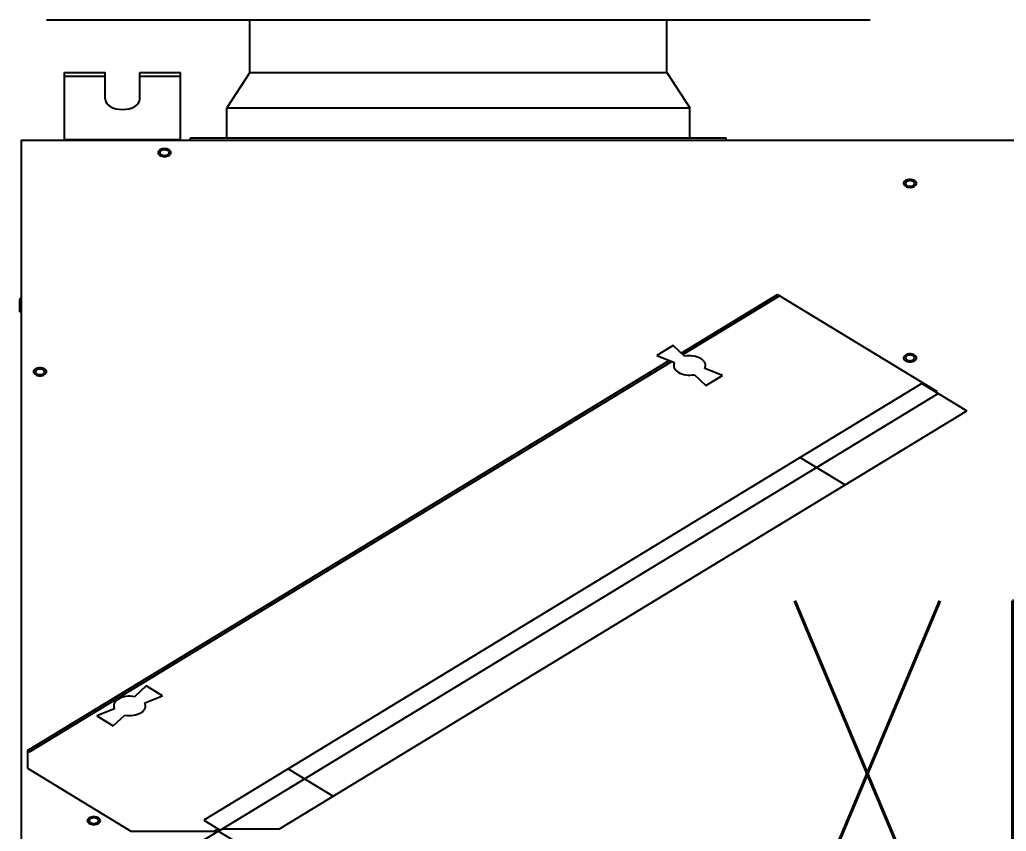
# Model space of a CAD drawing. Extents: x 815029915 to 815825525, y 579155098 to 579748855.
# Drawn here: x 815178829 to 815179584, y 579474113 to 579474734 of the extents above; entities that cross this region are included whole.
import ezdxf

# ---------------------------------------------------------------- set-up
doc = ezdxf.new("R2010")
doc.units = 0
doc.header["$LTSCALE"] = 100
doc.header["$MEASUREMENT"] = 0
for name, color, linetype in [('H-TH_TEXT', 3, 'Continuous'), ('H-全热回收除霾新风机-设备', 7, 'Continuous'), ('H-通风-排风-端线', 2, 'Continuous')]:
    doc.layers.add(name, color=color, linetype=linetype)
doc.styles.add('_TCH_DIM', font='SIMPLEX', dxfattribs={"bigfont": 'GBCBIG'})

msp = doc.modelspace()

# ---------------------------------------------------------------- linework, layer by layer
at = {"layer": 'H-全热回收除霾新风机-设备'}
for p, q in [((815179005.46, 579474733.79), (815179324.39, 579474733.79)), ((815179005.46, 579474693.41), (815179005.46, 579474733.79)), ((815179005.46, 579474733.79), (815179324.39, 579474733.79)), ((815179005.46, 579474693.41), (815179005.46, 579474733.79)), ((815179324.39, 579474693.41), (815179324.39, 579474733.79)), ((815179324.39, 579474693.41), (815179324.39, 579474733.79)), ((815178863.71, 579474693.41), (815178894.71, 579474693.41)), ((815178863.71, 579474641.58), (815178863.71, 579474693.41)), ((815178863.71, 579474693.41), (815178894.71, 579474693.41)), ((815178863.71, 579474641.58), (815178863.71, 579474693.41)), ((815178863.71, 579474690.71), (815178894.71, 579474690.71)), ((815178863.71, 579474690.71), (815178894.71, 579474690.71)), ((815178894.71, 579474673.21), (815178894.71, 579474693.41)), ((815178894.71, 579474673.21), (815178894.71, 579474693.41)), ((815178921.29, 579474693.41), (815178952.3, 579474693.41)), ((815178921.29, 579474673.21), (815178921.29, 579474693.41)), ((815178921.29, 579474693.41), (815178952.3, 579474693.41)), ((815178921.29, 579474673.21), (815178921.29, 579474693.41)), ((815178921.29, 579474690.71), (815178952.3, 579474690.71)), ((815178921.29, 579474690.71), (815178952.3, 579474690.71)), ((815178952.3, 579474641.58), (815178952.3, 579474693.41)), ((815178952.3, 579474641.58), (815178952.3, 579474693.41)), ((815179005.46, 579474693.41), (815178987.74, 579474666.48)), ((815179005.46, 579474693.41), (815178987.74, 579474666.48)), ((815179005.46, 579474693.41), (815179324.39, 579474693.41)), ((815179005.46, 579474693.41), (815179324.39, 579474693.41)), ((815179324.39, 579474693.41), (815179342.11, 579474666.48)), ((815179324.39, 579474693.41), (815179342.11, 579474666.48)), ((815178894.71, 579474673.21), (815178894.97, 579474671.64)), ((815178894.71, 579474673.21), (815178894.97, 579474671.64)), ((815178921.04, 579474671.64), (815178921.29, 579474673.21)), ((815178921.04, 579474671.64), (815178921.29, 579474673.21)), ((815178894.97, 579474671.64), (815178895.73, 579474670.12)), ((815178894.97, 579474671.64), (815178895.73, 579474670.12)), ((815178895.73, 579474670.12), (815178896.95, 579474668.73)), ((815178895.73, 579474670.12), (815178896.95, 579474668.73)), ((815178896.95, 579474668.73), (815178898.61, 579474667.5)), ((815178896.95, 579474668.73), (815178898.61, 579474667.5)), ((815178898.61, 579474667.5), (815178900.62, 579474666.5)), ((815178898.61, 579474667.5), (815178900.62, 579474666.5)), ((815178900.62, 579474666.5), (815178902.92, 579474665.75)), ((815178900.62, 579474666.5), (815178902.92, 579474665.75)), ((815178902.92, 579474665.75), (815178905.41, 579474665.29)), ((815178902.92, 579474665.75), (815178905.41, 579474665.29)), ((815178905.41, 579474665.29), (815178908, 579474665.14)), ((815178905.41, 579474665.29), (815178908, 579474665.14)), ((815178908, 579474665.14), (815178910.6, 579474665.29)), ((815178908, 579474665.14), (815178910.6, 579474665.29)), ((815178910.6, 579474665.29), (815178913.09, 579474665.75)), ((815178910.6, 579474665.29), (815178913.09, 579474665.75)), ((815178913.09, 579474665.75), (815178915.39, 579474666.5)), ((815178913.09, 579474665.75), (815178915.39, 579474666.5)), ((815178915.39, 579474666.5), (815178917.4, 579474667.5)), ((815178915.39, 579474666.5), (815178917.4, 579474667.5)), ((815178917.4, 579474667.5), (815178919.05, 579474668.73)), ((815178917.4, 579474667.5), (815178919.05, 579474668.73)), ((815178919.05, 579474668.73), (815178920.28, 579474670.12)), ((815178919.05, 579474668.73), (815178920.28, 579474670.12)), ((815178920.28, 579474670.12), (815178921.04, 579474671.64)), ((815178920.28, 579474670.12), (815178921.04, 579474671.64)), ((815178987.74, 579474666.48), (815179342.11, 579474666.48)), ((815178987.74, 579474643.6), (815178987.74, 579474666.48)), ((815178987.74, 579474666.48), (815179342.11, 579474666.48)), ((815178987.74, 579474643.6), (815178987.74, 579474666.48)), ((815179342.11, 579474643.6), (815179342.11, 579474666.48)), ((815179342.11, 579474643.6), (815179342.11, 579474666.48)), ((815178863.71, 579474642.25), (815178952.3, 579474642.25)), ((815178863.71, 579474642.25), (815178952.3, 579474642.25)), ((815178960.05, 579474643.6), (815179369.8, 579474643.6)), ((815178960.05, 579474641.58), (815178960.05, 579474643.6)), ((815178960.05, 579474643.6), (815179369.8, 579474643.6)), ((815178960.05, 579474641.58), (815178960.05, 579474643.6)), ((815179369.8, 579474641.58), (815179369.8, 579474643.6)), ((815179369.8, 579474641.58), (815179369.8, 579474643.6)), ((815178830.48, 579474641.58), (815180827.16, 579474641.58)), ((815178830.48, 579474641.58), (815178830.48, 579473584.85)), ((815178830.48, 579474641.58), (815180827.16, 579474641.58)), ((815178830.48, 579474641.58), (815178830.48, 579473584.85)), ((815178937.35, 579474634.67), (815178936.6, 579474634.3)), ((815178937.35, 579474634.67), (815178936.6, 579474634.3)), ((815178938.21, 579474634.95), (815178937.35, 579474634.67)), ((815178938.21, 579474634.95), (815178937.35, 579474634.67)), ((815178939.15, 579474635.13), (815178938.21, 579474634.95)), ((815178939.15, 579474635.13), (815178938.21, 579474634.95)), ((815178940.12, 579474635.18), (815178939.15, 579474635.13)), ((815178940.12, 579474635.18), (815178939.15, 579474635.13)), ((815178941.09, 579474635.13), (815178940.12, 579474635.18)), ((815178941.09, 579474635.13), (815178940.12, 579474635.18)), ((815178942.03, 579474634.95), (815178941.09, 579474635.13)), ((815178942.03, 579474634.95), (815178941.09, 579474635.13)), ((815178942.89, 579474634.67), (815178942.03, 579474634.95)), ((815178942.89, 579474634.67), (815178942.03, 579474634.95)), ((815178943.64, 579474634.3), (815178942.89, 579474634.67)), ((815178943.64, 579474634.3), (815178942.89, 579474634.67)), ((815178935.23, 579474632.75), (815178935.14, 579474632.16)), ((815178935.23, 579474632.75), (815178935.14, 579474632.16)), ((815178935.14, 579474632.16), (815178935.23, 579474631.56)), ((815178935.14, 579474632.16), (815178935.23, 579474631.56)), ((815178935.51, 579474633.31), (815178935.23, 579474632.75)), ((815178935.51, 579474633.31), (815178935.23, 579474632.75)), ((815178935.23, 579474631.56), (815178935.51, 579474631)), ((815178935.23, 579474631.56), (815178935.51, 579474631)), ((815178935.98, 579474633.84), (815178935.51, 579474633.31)), ((815178935.98, 579474633.84), (815178935.51, 579474633.31)), ((815178935.51, 579474631), (815178935.98, 579474630.47)), ((815178935.51, 579474631), (815178935.98, 579474630.47)), ((815178936.6, 579474634.3), (815178935.98, 579474633.84)), ((815178936.6, 579474634.3), (815178935.98, 579474633.84)), ((815178935.98, 579474630.47), (815178936.6, 579474630.01)), ((815178935.98, 579474630.47), (815178936.6, 579474630.01)), ((815178936.64, 579474632.58), (815178936.58, 579474632.16)), ((815178936.64, 579474632.58), (815178936.58, 579474632.16)), ((815178936.58, 579474632.16), (815178936.64, 579474631.74)), ((815178936.58, 579474632.16), (815178936.64, 579474631.74)), ((815178936.6, 579474630.01), (815178937.35, 579474629.64)), ((815178936.6, 579474630.01), (815178937.35, 579474629.64)), ((815178936.85, 579474632.98), (815178936.64, 579474632.58)), ((815178936.85, 579474632.98), (815178936.64, 579474632.58)), ((815178936.64, 579474631.74), (815178936.85, 579474631.33)), ((815178936.64, 579474631.74), (815178936.85, 579474631.33)), ((815178937.17, 579474633.35), (815178936.85, 579474632.98)), ((815178937.17, 579474633.35), (815178936.85, 579474632.98)), ((815178936.85, 579474631.33), (815178937.17, 579474630.96)), ((815178936.85, 579474631.33), (815178937.17, 579474630.96)), ((815178937.61, 579474633.68), (815178937.17, 579474633.35)), ((815178937.61, 579474633.68), (815178937.17, 579474633.35)), ((815178937.17, 579474630.96), (815178937.61, 579474630.63)), ((815178937.17, 579474630.96), (815178937.61, 579474630.63)), ((815178937.35, 579474629.64), (815178938.21, 579474629.36)), ((815178937.35, 579474629.64), (815178938.21, 579474629.36)), ((815178938.15, 579474633.95), (815178937.61, 579474633.68)), ((815178938.15, 579474633.95), (815178937.61, 579474633.68)), ((815178937.61, 579474630.63), (815178938.15, 579474630.36)), ((815178937.61, 579474630.63), (815178938.15, 579474630.36)), ((815178938.76, 579474634.15), (815178938.15, 579474633.95)), ((815178938.76, 579474634.15), (815178938.15, 579474633.95)), ((815178938.15, 579474630.36), (815178938.76, 579474630.17)), ((815178938.15, 579474630.36), (815178938.76, 579474630.17)), ((815178938.21, 579474629.36), (815178939.15, 579474629.18)), ((815178938.21, 579474629.36), (815178939.15, 579474629.18)), ((815178939.43, 579474634.27), (815178938.76, 579474634.15)), ((815178939.43, 579474634.27), (815178938.76, 579474634.15)), ((815178938.76, 579474630.17), (815178939.43, 579474630.04)), ((815178938.76, 579474630.17), (815178939.43, 579474630.04)), ((815178939.15, 579474629.18), (815178940.12, 579474629.13)), ((815178939.15, 579474629.18), (815178940.12, 579474629.13)), ((815178940.12, 579474634.31), (815178939.43, 579474634.27)), ((815178940.12, 579474634.31), (815178939.43, 579474634.27)), ((815178939.43, 579474630.04), (815178940.12, 579474630)), ((815178939.43, 579474630.04), (815178940.12, 579474630)), ((815178940.81, 579474634.27), (815178940.12, 579474634.31)), ((815178940.81, 579474634.27), (815178940.12, 579474634.31)), ((815178940.12, 579474630), (815178940.81, 579474630.04)), ((815178940.12, 579474630), (815178940.81, 579474630.04)), ((815178940.12, 579474629.13), (815178941.09, 579474629.18)), ((815178940.12, 579474629.13), (815178941.09, 579474629.18)), ((815178941.48, 579474634.15), (815178940.81, 579474634.27)), ((815178941.48, 579474634.15), (815178940.81, 579474634.27)), ((815178940.81, 579474630.04), (815178941.48, 579474630.17)), ((815178940.81, 579474630.04), (815178941.48, 579474630.17)), ((815178941.09, 579474629.18), (815178942.03, 579474629.36)), ((815178941.09, 579474629.18), (815178942.03, 579474629.36)), ((815178942.09, 579474633.95), (815178941.48, 579474634.15)), ((815178942.09, 579474633.95), (815178941.48, 579474634.15)), ((815178941.48, 579474630.17), (815178942.09, 579474630.36)), ((815178941.48, 579474630.17), (815178942.09, 579474630.36)), ((815178942.03, 579474629.36), (815178942.89, 579474629.64)), ((815178942.03, 579474629.36), (815178942.89, 579474629.64)), ((815178942.62, 579474633.68), (815178942.09, 579474633.95)), ((815178942.62, 579474633.68), (815178942.09, 579474633.95)), ((815178942.09, 579474630.36), (815178942.62, 579474630.63)), ((815178942.09, 579474630.36), (815178942.62, 579474630.63)), ((815178943.07, 579474633.35), (815178942.62, 579474633.68)), ((815178943.07, 579474633.35), (815178942.62, 579474633.68)), ((815178942.62, 579474630.63), (815178943.07, 579474630.96)), ((815178942.62, 579474630.63), (815178943.07, 579474630.96)), ((815178942.89, 579474629.64), (815178943.64, 579474630.01)), ((815178942.89, 579474629.64), (815178943.64, 579474630.01)), ((815178943.39, 579474632.98), (815178943.07, 579474633.35)), ((815178943.39, 579474632.98), (815178943.07, 579474633.35)), ((815178943.07, 579474630.96), (815178943.39, 579474631.33)), ((815178943.07, 579474630.96), (815178943.39, 579474631.33)), ((815178943.59, 579474632.58), (815178943.39, 579474632.98)), ((815178943.59, 579474632.58), (815178943.39, 579474632.98)), ((815178943.39, 579474631.33), (815178943.59, 579474631.74)), ((815178943.39, 579474631.33), (815178943.59, 579474631.74)), ((815178943.66, 579474632.16), (815178943.59, 579474632.58)), ((815178943.66, 579474632.16), (815178943.59, 579474632.58)), ((815178943.59, 579474631.74), (815178943.66, 579474632.16)), ((815178943.59, 579474631.74), (815178943.66, 579474632.16)), ((815178944.26, 579474633.84), (815178943.64, 579474634.3)), ((815178944.26, 579474633.84), (815178943.64, 579474634.3)), ((815178943.64, 579474630.01), (815178944.26, 579474630.47)), ((815178943.64, 579474630.01), (815178944.26, 579474630.47)), ((815178944.72, 579474633.31), (815178944.26, 579474633.84)), ((815178944.72, 579474633.31), (815178944.26, 579474633.84)), ((815178944.26, 579474630.47), (815178944.72, 579474631)), ((815178944.26, 579474630.47), (815178944.72, 579474631)), ((815178945.01, 579474632.75), (815178944.72, 579474633.31)), ((815178945.01, 579474632.75), (815178944.72, 579474633.31)), ((815178944.72, 579474631), (815178945.01, 579474631.56)), ((815178944.72, 579474631), (815178945.01, 579474631.56)), ((815178945.1, 579474632.16), (815178945.01, 579474632.75)), ((815178945.1, 579474632.16), (815178945.01, 579474632.75)), ((815178945.01, 579474631.56), (815178945.1, 579474632.16)), ((815178945.01, 579474631.56), (815178945.1, 579474632.16)), ((815179505.55, 579474609.19), (815179505.46, 579474608.6)), ((815179505.55, 579474609.19), (815179505.46, 579474608.6)), ((815179505.46, 579474608.6), (815179505.55, 579474608.01)), ((815179505.46, 579474608.6), (815179505.55, 579474608.01)), ((815179505.84, 579474609.76), (815179505.55, 579474609.19)), ((815179505.84, 579474609.76), (815179505.55, 579474609.19)), ((815179505.55, 579474608.01), (815179505.84, 579474607.44)), ((815179505.55, 579474608.01), (815179505.84, 579474607.44)), ((815179506.3, 579474610.28), (815179505.84, 579474609.76)), ((815179506.3, 579474610.28), (815179505.84, 579474609.76)), ((815179505.84, 579474607.44), (815179506.3, 579474606.92)), ((815179505.84, 579474607.44), (815179506.3, 579474606.92)), ((815179506.92, 579474610.74), (815179506.3, 579474610.28)), ((815179506.92, 579474610.74), (815179506.3, 579474610.28)), ((815179506.3, 579474606.92), (815179506.92, 579474606.46)), ((815179506.3, 579474606.92), (815179506.92, 579474606.46)), ((815179506.96, 579474609.02), (815179506.9, 579474608.6)), ((815179506.96, 579474609.02), (815179506.9, 579474608.6)), ((815179506.9, 579474608.6), (815179506.96, 579474608.18)), ((815179506.9, 579474608.6), (815179506.96, 579474608.18)), ((815179507.67, 579474611.12), (815179506.92, 579474610.74)), ((815179507.67, 579474611.12), (815179506.92, 579474610.74)), ((815179506.92, 579474606.46), (815179507.67, 579474606.08)), ((815179506.92, 579474606.46), (815179507.67, 579474606.08)), ((815179507.17, 579474609.42), (815179506.96, 579474609.02)), ((815179507.17, 579474609.42), (815179506.96, 579474609.02)), ((815179506.96, 579474608.18), (815179507.17, 579474607.77)), ((815179506.96, 579474608.18), (815179507.17, 579474607.77)), ((815179507.49, 579474609.79), (815179507.17, 579474609.42)), ((815179507.49, 579474609.79), (815179507.17, 579474609.42)), ((815179507.17, 579474607.77), (815179507.49, 579474607.4)), ((815179507.17, 579474607.77), (815179507.49, 579474607.4)), ((815179507.93, 579474610.12), (815179507.49, 579474609.79)), ((815179507.93, 579474610.12), (815179507.49, 579474609.79)), ((815179507.49, 579474607.4), (815179507.93, 579474607.07)), ((815179507.49, 579474607.4), (815179507.93, 579474607.07)), ((815179508.53, 579474611.4), (815179507.67, 579474611.12)), ((815179508.53, 579474611.4), (815179507.67, 579474611.12)), ((815179507.67, 579474606.08), (815179508.53, 579474605.8)), ((815179507.67, 579474606.08), (815179508.53, 579474605.8)), ((815179508.47, 579474610.39), (815179507.93, 579474610.12)), ((815179508.47, 579474610.39), (815179507.93, 579474610.12)), ((815179507.93, 579474607.07), (815179508.47, 579474606.81)), ((815179507.93, 579474607.07), (815179508.47, 579474606.81)), ((815179509.08, 579474610.59), (815179508.47, 579474610.39)), ((815179509.08, 579474610.59), (815179508.47, 579474610.39)), ((815179508.47, 579474606.81), (815179509.08, 579474606.61)), ((815179508.47, 579474606.81), (815179509.08, 579474606.61)), ((815179509.47, 579474611.57), (815179508.53, 579474611.4)), ((815179509.47, 579474611.57), (815179508.53, 579474611.4)), ((815179508.53, 579474605.8), (815179509.47, 579474605.63)), ((815179508.53, 579474605.8), (815179509.47, 579474605.63)), ((815179509.75, 579474610.71), (815179509.08, 579474610.59)), ((815179509.75, 579474610.71), (815179509.08, 579474610.59)), ((815179509.08, 579474606.61), (815179509.75, 579474606.49)), ((815179509.08, 579474606.61), (815179509.75, 579474606.49)), ((815179510.44, 579474611.63), (815179509.47, 579474611.57)), ((815179510.44, 579474611.63), (815179509.47, 579474611.57)), ((815179509.47, 579474605.63), (815179510.44, 579474605.57)), ((815179509.47, 579474605.63), (815179510.44, 579474605.57)), ((815179510.44, 579474610.75), (815179509.75, 579474610.71)), ((815179510.44, 579474610.75), (815179509.75, 579474610.71)), ((815179509.75, 579474606.49), (815179510.44, 579474606.44)), ((815179509.75, 579474606.49), (815179510.44, 579474606.44)), ((815179511.41, 579474611.57), (815179510.44, 579474611.63)), ((815179511.41, 579474611.57), (815179510.44, 579474611.63)), ((815179511.13, 579474610.71), (815179510.44, 579474610.75)), ((815179511.13, 579474610.71), (815179510.44, 579474610.75)), ((815179510.44, 579474606.44), (815179511.13, 579474606.49)), ((815179510.44, 579474606.44), (815179511.13, 579474606.49)), ((815179510.44, 579474605.57), (815179511.41, 579474605.63)), ((815179510.44, 579474605.57), (815179511.41, 579474605.63)), ((815179511.8, 579474610.59), (815179511.13, 579474610.71)), ((815179511.8, 579474610.59), (815179511.13, 579474610.71)), ((815179511.13, 579474606.49), (815179511.8, 579474606.61)), ((815179511.13, 579474606.49), (815179511.8, 579474606.61)), ((815179512.35, 579474611.4), (815179511.41, 579474611.57)), ((815179512.35, 579474611.4), (815179511.41, 579474611.57)), ((815179511.41, 579474605.63), (815179512.35, 579474605.8)), ((815179511.41, 579474605.63), (815179512.35, 579474605.8)), ((815179512.41, 579474610.39), (815179511.8, 579474610.59)), ((815179512.41, 579474610.39), (815179511.8, 579474610.59)), ((815179511.8, 579474606.61), (815179512.41, 579474606.81)), ((815179511.8, 579474606.61), (815179512.41, 579474606.81)), ((815179513.21, 579474611.12), (815179512.35, 579474611.4)), ((815179513.21, 579474611.12), (815179512.35, 579474611.4)), ((815179512.35, 579474605.8), (815179513.21, 579474606.08)), ((815179512.35, 579474605.8), (815179513.21, 579474606.08)), ((815179512.95, 579474610.12), (815179512.41, 579474610.39)), ((815179512.95, 579474610.12), (815179512.41, 579474610.39)), ((815179512.41, 579474606.81), (815179512.95, 579474607.07)), ((815179512.41, 579474606.81), (815179512.95, 579474607.07)), ((815179513.39, 579474609.79), (815179512.95, 579474610.12)), ((815179513.39, 579474609.79), (815179512.95, 579474610.12)), ((815179512.95, 579474607.07), (815179513.39, 579474607.4)), ((815179512.95, 579474607.07), (815179513.39, 579474607.4)), ((815179513.96, 579474610.74), (815179513.21, 579474611.12)), ((815179513.96, 579474610.74), (815179513.21, 579474611.12)), ((815179513.21, 579474606.08), (815179513.96, 579474606.46)), ((815179513.21, 579474606.08), (815179513.96, 579474606.46)), ((815179513.71, 579474609.42), (815179513.39, 579474609.79)), ((815179513.71, 579474609.42), (815179513.39, 579474609.79)), ((815179513.39, 579474607.4), (815179513.71, 579474607.77)), ((815179513.39, 579474607.4), (815179513.71, 579474607.77)), ((815179513.92, 579474609.02), (815179513.71, 579474609.42)), ((815179513.92, 579474609.02), (815179513.71, 579474609.42)), ((815179513.71, 579474607.77), (815179513.92, 579474608.18)), ((815179513.71, 579474607.77), (815179513.92, 579474608.18)), ((815179513.98, 579474608.6), (815179513.92, 579474609.02)), ((815179513.98, 579474608.6), (815179513.92, 579474609.02)), ((815179513.92, 579474608.18), (815179513.98, 579474608.6)), ((815179513.92, 579474608.18), (815179513.98, 579474608.6)), ((815179514.58, 579474610.28), (815179513.96, 579474610.74)), ((815179514.58, 579474610.28), (815179513.96, 579474610.74)), ((815179513.96, 579474606.46), (815179514.58, 579474606.92)), ((815179513.96, 579474606.46), (815179514.58, 579474606.92)), ((815179515.04, 579474609.76), (815179514.58, 579474610.28)), ((815179515.04, 579474609.76), (815179514.58, 579474610.28)), ((815179514.58, 579474606.92), (815179515.04, 579474607.44)), ((815179514.58, 579474606.92), (815179515.04, 579474607.44)), ((815179515.33, 579474609.19), (815179515.04, 579474609.76)), ((815179515.33, 579474609.19), (815179515.04, 579474609.76)), ((815179515.04, 579474607.44), (815179515.33, 579474608.01)), ((815179515.04, 579474607.44), (815179515.33, 579474608.01)), ((815179515.42, 579474608.6), (815179515.33, 579474609.19)), ((815179515.42, 579474608.6), (815179515.33, 579474609.19)), ((815179515.33, 579474608.01), (815179515.42, 579474608.6)), ((815179515.33, 579474608.01), (815179515.42, 579474608.6)), ((815179335.44, 579474478.87), (815179409.13, 579474523.66)), ((815179335.44, 579474478.87), (815179409.13, 579474523.66)), ((815179336.67, 579474477.72), (815179410.7, 579474522.71)), ((815179336.67, 579474477.72), (815179410.7, 579474522.71)), ((815179409.13, 579474523.66), (815179531.28, 579474449.42)), ((815179409.13, 579474523.66), (815179531.28, 579474449.42)), ((815178829.4, 579474519.93), (815178829.38, 579474519.84)), ((815178829.4, 579474519.93), (815178829.38, 579474519.84)), ((815178829.38, 579474519.84), (815178829.38, 579474519.75)), ((815178829.38, 579474519.84), (815178829.38, 579474519.75)), ((815178829.38, 579474510.33), (815178829.38, 579474519.75)), ((815178829.38, 579474510.33), (815178829.38, 579474519.75)), ((815178829.42, 579474520.01), (815178829.4, 579474519.93)), ((815178829.42, 579474520.01), (815178829.4, 579474519.93)), ((815178829.45, 579474520.1), (815178829.42, 579474520.01)), ((815178829.45, 579474520.1), (815178829.42, 579474520.01)), ((815178829.49, 579474520.18), (815178829.45, 579474520.1)), ((815178829.49, 579474520.18), (815178829.45, 579474520.1)), ((815178829.54, 579474520.26), (815178829.49, 579474520.18)), ((815178829.54, 579474520.26), (815178829.49, 579474520.18)), ((815178829.6, 579474520.34), (815178829.54, 579474520.26)), ((815178829.6, 579474520.34), (815178829.54, 579474520.26)), ((815178829.67, 579474520.42), (815178829.6, 579474520.34)), ((815178829.67, 579474520.42), (815178829.6, 579474520.34)), ((815178829.74, 579474520.49), (815178829.67, 579474520.42)), ((815178829.74, 579474520.49), (815178829.67, 579474520.42)), ((815178829.83, 579474520.56), (815178829.74, 579474520.49)), ((815178829.83, 579474520.56), (815178829.74, 579474520.49)), ((815178829.92, 579474520.63), (815178829.83, 579474520.56)), ((815178829.92, 579474520.63), (815178829.83, 579474520.56)), ((815178830.01, 579474520.7), (815178829.92, 579474520.63)), ((815178830.01, 579474520.7), (815178829.92, 579474520.63)), ((815178830.12, 579474520.76), (815178830.01, 579474520.7)), ((815178830.12, 579474520.76), (815178830.01, 579474520.7)), ((815178830.23, 579474520.81), (815178830.12, 579474520.76)), ((815178830.23, 579474520.81), (815178830.12, 579474520.76)), ((815178830.34, 579474520.86), (815178830.23, 579474520.81)), ((815178830.34, 579474520.86), (815178830.23, 579474520.81)), ((815178830.46, 579474520.91), (815178830.34, 579474520.86)), ((815178830.46, 579474520.91), (815178830.34, 579474520.86)), ((815178829.38, 579474510.33), (815178830.48, 579474510.33)), ((815178829.38, 579474510.33), (815178830.48, 579474510.33)), ((815179329.26, 579474484.63), (815179316.73, 579474477.02)), ((815179329.26, 579474484.63), (815179316.73, 579474477.02)), ((815179338.03, 579474476.45), (815179329.26, 579474484.63)), ((815179338.03, 579474476.45), (815179329.26, 579474484.63)), ((815179316.73, 579474477.02), (815179330.2, 579474471.69)), ((815179316.73, 579474477.02), (815179330.2, 579474471.69)), ((815179339.66, 579474476.69), (815179338.03, 579474476.45)), ((815179339.66, 579474476.69), (815179338.03, 579474476.45)), ((815179341.32, 579474476.8), (815179339.66, 579474476.69)), ((815179341.32, 579474476.8), (815179339.66, 579474476.69)), ((815179342.99, 579474476.77), (815179341.32, 579474476.8)), ((815179342.99, 579474476.77), (815179341.32, 579474476.8)), ((815179344.64, 579474476.6), (815179342.99, 579474476.77)), ((815179344.64, 579474476.6), (815179342.99, 579474476.77)), ((815179346.23, 579474476.3), (815179344.64, 579474476.6)), ((815179346.23, 579474476.3), (815179344.64, 579474476.6)), ((815179347.75, 579474475.86), (815179346.23, 579474476.3)), ((815179347.75, 579474475.86), (815179346.23, 579474476.3)), ((815179505.84, 579474476.36), (815179505.55, 579474475.79)), ((815179505.84, 579474476.36), (815179505.55, 579474475.79)), ((815179506.3, 579474476.88), (815179505.84, 579474476.36)), ((815179506.3, 579474476.88), (815179505.84, 579474476.36)), ((815179506.92, 579474477.34), (815179506.3, 579474476.88)), ((815179506.92, 579474477.34), (815179506.3, 579474476.88)), ((815179507.67, 579474477.71), (815179506.92, 579474477.34)), ((815179507.67, 579474477.71), (815179506.92, 579474477.34)), ((815179507.49, 579474476.39), (815179507.17, 579474476.02)), ((815179507.49, 579474476.39), (815179507.17, 579474476.02)), ((815179507.93, 579474476.72), (815179507.49, 579474476.39)), ((815179507.93, 579474476.72), (815179507.49, 579474476.39)), ((815179508.53, 579474477.99), (815179507.67, 579474477.71)), ((815179508.53, 579474477.99), (815179507.67, 579474477.71)), ((815179508.47, 579474476.99), (815179507.93, 579474476.72)), ((815179508.47, 579474476.99), (815179507.93, 579474476.72)), ((815179509.08, 579474477.19), (815179508.47, 579474476.99)), ((815179509.08, 579474477.19), (815179508.47, 579474476.99)), ((815179509.47, 579474478.17), (815179508.53, 579474477.99)), ((815179509.47, 579474478.17), (815179508.53, 579474477.99)), ((815179509.75, 579474477.31), (815179509.08, 579474477.19)), ((815179509.75, 579474477.31), (815179509.08, 579474477.19)), ((815179510.44, 579474478.22), (815179509.47, 579474478.17)), ((815179510.44, 579474478.22), (815179509.47, 579474478.17)), ((815179510.44, 579474477.35), (815179509.75, 579474477.31)), ((815179510.44, 579474477.35), (815179509.75, 579474477.31)), ((815179511.41, 579474478.17), (815179510.44, 579474478.22)), ((815179511.41, 579474478.17), (815179510.44, 579474478.22)), ((815179511.13, 579474477.31), (815179510.44, 579474477.35)), ((815179511.13, 579474477.31), (815179510.44, 579474477.35)), ((815179511.8, 579474477.19), (815179511.13, 579474477.31)), ((815179511.8, 579474477.19), (815179511.13, 579474477.31)), ((815179512.35, 579474477.99), (815179511.41, 579474478.17)), ((815179512.35, 579474477.99), (815179511.41, 579474478.17)), ((815179512.41, 579474476.99), (815179511.8, 579474477.19)), ((815179512.41, 579474476.99), (815179511.8, 579474477.19)), ((815179513.21, 579474477.71), (815179512.35, 579474477.99)), ((815179513.21, 579474477.71), (815179512.35, 579474477.99)), ((815179512.95, 579474476.72), (815179512.41, 579474476.99)), ((815179512.95, 579474476.72), (815179512.41, 579474476.99)), ((815179513.39, 579474476.39), (815179512.95, 579474476.72)), ((815179513.39, 579474476.39), (815179512.95, 579474476.72)), ((815179513.96, 579474477.34), (815179513.21, 579474477.71)), ((815179513.96, 579474477.34), (815179513.21, 579474477.71)), ((815179513.71, 579474476.02), (815179513.39, 579474476.39)), ((815179513.71, 579474476.02), (815179513.39, 579474476.39)), ((815179514.58, 579474476.88), (815179513.96, 579474477.34)), ((815179514.58, 579474476.88), (815179513.96, 579474477.34)), ((815179515.04, 579474476.36), (815179514.58, 579474476.88)), ((815179515.04, 579474476.36), (815179514.58, 579474476.88)), ((815179515.33, 579474475.79), (815179515.04, 579474476.36)), ((815179515.33, 579474475.79), (815179515.04, 579474476.36)), ((815178835.26, 579474174.87), (815179326.22, 579474473.27)), ((815178835.26, 579474174.87), (815179326.22, 579474473.27)), ((815178836.83, 579474173.92), (815179328.11, 579474472.51)), ((815178836.83, 579474173.92), (815179328.11, 579474472.51)), ((815179329.8, 579474470.7), (815179329.62, 579474469.69)), ((815179329.8, 579474470.7), (815179329.62, 579474469.69)), ((815179329.62, 579474469.69), (815179329.67, 579474468.68)), ((815179329.62, 579474469.69), (815179329.67, 579474468.68)), ((815179329.67, 579474468.68), (815179329.95, 579474467.67)), ((815179329.67, 579474468.68), (815179329.95, 579474467.67)), ((815179330.2, 579474471.69), (815179329.8, 579474470.7)), ((815179330.2, 579474471.69), (815179329.8, 579474470.7)), ((815179349.14, 579474475.31), (815179347.75, 579474475.86)), ((815179349.14, 579474475.31), (815179347.75, 579474475.86)), ((815179350.4, 579474474.64), (815179349.14, 579474475.31)), ((815179350.4, 579474474.64), (815179349.14, 579474475.31)), ((815179351.5, 579474473.87), (815179350.4, 579474474.64)), ((815179351.5, 579474473.87), (815179350.4, 579474474.64)), ((815179352.42, 579474473.02), (815179351.5, 579474473.87)), ((815179352.42, 579474473.02), (815179351.5, 579474473.87)), ((815179353.13, 579474472.1), (815179352.42, 579474473.02)), ((815179353.13, 579474472.1), (815179352.42, 579474473.02)), ((815179353.64, 579474471.14), (815179353.13, 579474472.1)), ((815179353.64, 579474471.14), (815179353.13, 579474472.1)), ((815179353.91, 579474470.13), (815179353.64, 579474471.14)), ((815179353.91, 579474470.13), (815179353.64, 579474471.14)), ((815179353.78, 579474468.11), (815179353.96, 579474469.12)), ((815179353.78, 579474468.11), (815179353.96, 579474469.12)), ((815179353.96, 579474469.12), (815179353.91, 579474470.13)), ((815179353.96, 579474469.12), (815179353.91, 579474470.13)), ((815179505.55, 579474475.79), (815179505.46, 579474475.2)), ((815179505.55, 579474475.79), (815179505.46, 579474475.2)), ((815179505.46, 579474475.2), (815179505.55, 579474474.61)), ((815179505.46, 579474475.2), (815179505.55, 579474474.61)), ((815179505.55, 579474474.61), (815179505.84, 579474474.04)), ((815179505.55, 579474474.61), (815179505.84, 579474474.04)), ((815179505.84, 579474474.04), (815179506.3, 579474473.51)), ((815179505.84, 579474474.04), (815179506.3, 579474473.51)), ((815179506.3, 579474473.51), (815179506.92, 579474473.05)), ((815179506.3, 579474473.51), (815179506.92, 579474473.05)), ((815179506.96, 579474475.62), (815179506.9, 579474475.2)), ((815179506.96, 579474475.62), (815179506.9, 579474475.2)), ((815179506.9, 579474475.2), (815179506.96, 579474474.78)), ((815179506.9, 579474475.2), (815179506.96, 579474474.78)), ((815179506.92, 579474473.05), (815179507.67, 579474472.68)), ((815179506.92, 579474473.05), (815179507.67, 579474472.68)), ((815179507.17, 579474476.02), (815179506.96, 579474475.62)), ((815179507.17, 579474476.02), (815179506.96, 579474475.62)), ((815179506.96, 579474474.78), (815179507.17, 579474474.37)), ((815179506.96, 579474474.78), (815179507.17, 579474474.37)), ((815179507.17, 579474474.37), (815179507.49, 579474474)), ((815179507.17, 579474474.37), (815179507.49, 579474474)), ((815179507.49, 579474474), (815179507.93, 579474473.67)), ((815179507.49, 579474474), (815179507.93, 579474473.67)), ((815179507.67, 579474472.68), (815179508.53, 579474472.4)), ((815179507.67, 579474472.68), (815179508.53, 579474472.4)), ((815179507.93, 579474473.67), (815179508.47, 579474473.41)), ((815179507.93, 579474473.67), (815179508.47, 579474473.41)), ((815179508.47, 579474473.41), (815179509.08, 579474473.21)), ((815179508.47, 579474473.41), (815179509.08, 579474473.21)), ((815179508.53, 579474472.4), (815179509.47, 579474472.23)), ((815179508.53, 579474472.4), (815179509.47, 579474472.23)), ((815179509.08, 579474473.21), (815179509.75, 579474473.08)), ((815179509.08, 579474473.21), (815179509.75, 579474473.08)), ((815179509.47, 579474472.23), (815179510.44, 579474472.17)), ((815179509.47, 579474472.23), (815179510.44, 579474472.17)), ((815179509.75, 579474473.08), (815179510.44, 579474473.04)), ((815179509.75, 579474473.08), (815179510.44, 579474473.04)), ((815179510.44, 579474473.04), (815179511.13, 579474473.08)), ((815179510.44, 579474473.04), (815179511.13, 579474473.08)), ((815179510.44, 579474472.17), (815179511.41, 579474472.23)), ((815179510.44, 579474472.17), (815179511.41, 579474472.23)), ((815179511.13, 579474473.08), (815179511.8, 579474473.21)), ((815179511.13, 579474473.08), (815179511.8, 579474473.21)), ((815179511.41, 579474472.23), (815179512.35, 579474472.4)), ((815179511.41, 579474472.23), (815179512.35, 579474472.4)), ((815179511.8, 579474473.21), (815179512.41, 579474473.41)), ((815179511.8, 579474473.21), (815179512.41, 579474473.41)), ((815179512.35, 579474472.4), (815179513.21, 579474472.68)), ((815179512.35, 579474472.4), (815179513.21, 579474472.68)), ((815179512.41, 579474473.41), (815179512.95, 579474473.67)), ((815179512.41, 579474473.41), (815179512.95, 579474473.67)), ((815179512.95, 579474473.67), (815179513.39, 579474474)), ((815179512.95, 579474473.67), (815179513.39, 579474474)), ((815179513.21, 579474472.68), (815179513.96, 579474473.05)), ((815179513.21, 579474472.68), (815179513.96, 579474473.05)), ((815179513.39, 579474474), (815179513.71, 579474474.37)), ((815179513.39, 579474474), (815179513.71, 579474474.37)), ((815179513.92, 579474475.62), (815179513.71, 579474476.02)), ((815179513.92, 579474475.62), (815179513.71, 579474476.02)), ((815179513.71, 579474474.37), (815179513.92, 579474474.78)), ((815179513.71, 579474474.37), (815179513.92, 579474474.78)), ((815179513.98, 579474475.2), (815179513.92, 579474475.62)), ((815179513.98, 579474475.2), (815179513.92, 579474475.62)), ((815179513.92, 579474474.78), (815179513.98, 579474475.2)), ((815179513.92, 579474474.78), (815179513.98, 579474475.2)), ((815179513.96, 579474473.05), (815179514.58, 579474473.51)), ((815179513.96, 579474473.05), (815179514.58, 579474473.51)), ((815179514.58, 579474473.51), (815179515.04, 579474474.04)), ((815179514.58, 579474473.51), (815179515.04, 579474474.04)), ((815179515.04, 579474474.04), (815179515.33, 579474474.61)), ((815179515.04, 579474474.04), (815179515.33, 579474474.61)), ((815179515.42, 579474475.2), (815179515.33, 579474475.79)), ((815179515.42, 579474475.2), (815179515.33, 579474475.79)), ((815179515.33, 579474474.61), (815179515.42, 579474475.2)), ((815179515.33, 579474474.61), (815179515.42, 579474475.2)), ((815178839.99, 579474465.15), (815178839.9, 579474464.56)), ((815178839.99, 579474465.15), (815178839.9, 579474464.56)), ((815178839.9, 579474464.56), (815178839.99, 579474463.97)), ((815178839.9, 579474464.56), (815178839.99, 579474463.97)), ((815178840.28, 579474465.72), (815178839.99, 579474465.15)), ((815178840.28, 579474465.72), (815178839.99, 579474465.15)), ((815178839.99, 579474463.97), (815178840.28, 579474463.4)), ((815178839.99, 579474463.97), (815178840.28, 579474463.4)), ((815178840.74, 579474466.24), (815178840.28, 579474465.72)), ((815178840.74, 579474466.24), (815178840.28, 579474465.72)), ((815178840.28, 579474463.4), (815178840.74, 579474462.88)), ((815178840.28, 579474463.4), (815178840.74, 579474462.88)), ((815178841.36, 579474466.7), (815178840.74, 579474466.24)), ((815178841.36, 579474466.7), (815178840.74, 579474466.24)), ((815178840.74, 579474462.88), (815178841.36, 579474462.42)), ((815178840.74, 579474462.88), (815178841.36, 579474462.42)), ((815178841.41, 579474464.98), (815178841.34, 579474464.56)), ((815178841.41, 579474464.98), (815178841.34, 579474464.56)), ((815178841.34, 579474464.56), (815178841.41, 579474464.14)), ((815178841.34, 579474464.56), (815178841.41, 579474464.14)), ((815178842.11, 579474467.08), (815178841.36, 579474466.7)), ((815178842.11, 579474467.08), (815178841.36, 579474466.7)), ((815178841.36, 579474462.42), (815178842.11, 579474462.04)), ((815178841.36, 579474462.42), (815178842.11, 579474462.04)), ((815178841.61, 579474465.38), (815178841.41, 579474464.98)), ((815178841.61, 579474465.38), (815178841.41, 579474464.98)), ((815178841.41, 579474464.14), (815178841.61, 579474463.74)), ((815178841.41, 579474464.14), (815178841.61, 579474463.74)), ((815178841.93, 579474465.76), (815178841.61, 579474465.38)), ((815178841.93, 579474465.76), (815178841.61, 579474465.38)), ((815178841.61, 579474463.74), (815178841.93, 579474463.36)), ((815178841.61, 579474463.74), (815178841.93, 579474463.36)), ((815178842.38, 579474466.08), (815178841.93, 579474465.76)), ((815178842.38, 579474466.08), (815178841.93, 579474465.76)), ((815178841.93, 579474463.36), (815178842.38, 579474463.04)), ((815178841.93, 579474463.36), (815178842.38, 579474463.04)), ((815178842.97, 579474467.36), (815178842.11, 579474467.08)), ((815178842.97, 579474467.36), (815178842.11, 579474467.08)), ((815178842.11, 579474462.04), (815178842.97, 579474461.76)), ((815178842.11, 579474462.04), (815178842.97, 579474461.76)), ((815178842.91, 579474466.35), (815178842.38, 579474466.08)), ((815178842.91, 579474466.35), (815178842.38, 579474466.08)), ((815178842.38, 579474463.04), (815178842.91, 579474462.77)), ((815178842.38, 579474463.04), (815178842.91, 579474462.77)), ((815178843.52, 579474466.55), (815178842.91, 579474466.35)), ((815178843.52, 579474466.55), (815178842.91, 579474466.35)), ((815178842.91, 579474462.77), (815178843.52, 579474462.57)), ((815178842.91, 579474462.77), (815178843.52, 579474462.57)), ((815178843.91, 579474467.53), (815178842.97, 579474467.36)), ((815178843.91, 579474467.53), (815178842.97, 579474467.36)), ((815178842.97, 579474461.76), (815178843.91, 579474461.59)), ((815178842.97, 579474461.76), (815178843.91, 579474461.59)), ((815178844.19, 579474466.67), (815178843.52, 579474466.55)), ((815178844.19, 579474466.67), (815178843.52, 579474466.55)), ((815178843.52, 579474462.57), (815178844.19, 579474462.45)), ((815178843.52, 579474462.57), (815178844.19, 579474462.45)), ((815178844.88, 579474467.59), (815178843.91, 579474467.53)), ((815178844.88, 579474467.59), (815178843.91, 579474467.53)), ((815178843.91, 579474461.59), (815178844.88, 579474461.53)), ((815178843.91, 579474461.59), (815178844.88, 579474461.53)), ((815178844.88, 579474466.71), (815178844.19, 579474466.67)), ((815178844.88, 579474466.71), (815178844.19, 579474466.67)), ((815178844.19, 579474462.45), (815178844.88, 579474462.41)), ((815178844.19, 579474462.45), (815178844.88, 579474462.41)), ((815178845.85, 579474467.53), (815178844.88, 579474467.59)), ((815178845.85, 579474467.53), (815178844.88, 579474467.59)), ((815178845.57, 579474466.67), (815178844.88, 579474466.71)), ((815178845.57, 579474466.67), (815178844.88, 579474466.71)), ((815178844.88, 579474462.41), (815178845.57, 579474462.45)), ((815178844.88, 579474462.41), (815178845.57, 579474462.45)), ((815178844.88, 579474461.53), (815178845.85, 579474461.59)), ((815178844.88, 579474461.53), (815178845.85, 579474461.59)), ((815178846.24, 579474466.55), (815178845.57, 579474466.67)), ((815178846.24, 579474466.55), (815178845.57, 579474466.67)), ((815178845.57, 579474462.45), (815178846.24, 579474462.57)), ((815178845.57, 579474462.45), (815178846.24, 579474462.57)), ((815178846.79, 579474467.36), (815178845.85, 579474467.53)), ((815178846.79, 579474467.36), (815178845.85, 579474467.53)), ((815178845.85, 579474461.59), (815178846.79, 579474461.76)), ((815178845.85, 579474461.59), (815178846.79, 579474461.76)), ((815178846.85, 579474466.35), (815178846.24, 579474466.55)), ((815178846.85, 579474466.35), (815178846.24, 579474466.55)), ((815178846.24, 579474462.57), (815178846.85, 579474462.77)), ((815178846.24, 579474462.57), (815178846.85, 579474462.77)), ((815178847.65, 579474467.08), (815178846.79, 579474467.36)), ((815178847.65, 579474467.08), (815178846.79, 579474467.36)), ((815178846.79, 579474461.76), (815178847.65, 579474462.04)), ((815178846.79, 579474461.76), (815178847.65, 579474462.04)), ((815178847.39, 579474466.08), (815178846.85, 579474466.35)), ((815178847.39, 579474466.08), (815178846.85, 579474466.35)), ((815178846.85, 579474462.77), (815178847.39, 579474463.04)), ((815178846.85, 579474462.77), (815178847.39, 579474463.04)), ((815178847.83, 579474465.76), (815178847.39, 579474466.08)), ((815178847.83, 579474465.76), (815178847.39, 579474466.08)), ((815178847.39, 579474463.04), (815178847.83, 579474463.36)), ((815178847.39, 579474463.04), (815178847.83, 579474463.36)), ((815178848.4, 579474466.7), (815178847.65, 579474467.08)), ((815178848.4, 579474466.7), (815178847.65, 579474467.08)), ((815178847.65, 579474462.04), (815178848.4, 579474462.42)), ((815178847.65, 579474462.04), (815178848.4, 579474462.42)), ((815178848.15, 579474465.38), (815178847.83, 579474465.76)), ((815178848.15, 579474465.38), (815178847.83, 579474465.76)), ((815178847.83, 579474463.36), (815178848.15, 579474463.74)), ((815178847.83, 579474463.36), (815178848.15, 579474463.74)), ((815178848.36, 579474464.98), (815178848.15, 579474465.38)), ((815178848.36, 579474464.98), (815178848.15, 579474465.38)), ((815178848.15, 579474463.74), (815178848.36, 579474464.14)), ((815178848.15, 579474463.74), (815178848.36, 579474464.14)), ((815178848.42, 579474464.56), (815178848.36, 579474464.98)), ((815178848.42, 579474464.56), (815178848.36, 579474464.98)), ((815178848.36, 579474464.14), (815178848.42, 579474464.56)), ((815178848.36, 579474464.14), (815178848.42, 579474464.56)), ((815178849.02, 579474466.24), (815178848.4, 579474466.7)), ((815178849.02, 579474466.24), (815178848.4, 579474466.7)), ((815178848.4, 579474462.42), (815178849.02, 579474462.88)), ((815178848.4, 579474462.42), (815178849.02, 579474462.88)), ((815178849.48, 579474465.72), (815178849.02, 579474466.24)), ((815178849.48, 579474465.72), (815178849.02, 579474466.24)), ((815178849.02, 579474462.88), (815178849.48, 579474463.4)), ((815178849.02, 579474462.88), (815178849.48, 579474463.4)), ((815178849.77, 579474465.15), (815178849.48, 579474465.72)), ((815178849.77, 579474465.15), (815178849.48, 579474465.72)), ((815178849.48, 579474463.4), (815178849.77, 579474463.97)), ((815178849.48, 579474463.4), (815178849.77, 579474463.97)), ((815178849.86, 579474464.56), (815178849.77, 579474465.15)), ((815178849.86, 579474464.56), (815178849.77, 579474465.15)), ((815178849.77, 579474463.97), (815178849.86, 579474464.56)), ((815178849.77, 579474463.97), (815178849.86, 579474464.56)), ((815179329.95, 579474467.67), (815179330.45, 579474466.7)), ((815179329.95, 579474467.67), (815179330.45, 579474466.7)), ((815179330.45, 579474466.7), (815179331.16, 579474465.79)), ((815179330.45, 579474466.7), (815179331.16, 579474465.79)), ((815179331.16, 579474465.79), (815179332.08, 579474464.94)), ((815179331.16, 579474465.79), (815179332.08, 579474464.94)), ((815179332.08, 579474464.94), (815179333.18, 579474464.17)), ((815179332.08, 579474464.94), (815179333.18, 579474464.17)), ((815179333.18, 579474464.17), (815179334.44, 579474463.5)), ((815179333.18, 579474464.17), (815179334.44, 579474463.5)), ((815179334.44, 579474463.5), (815179335.84, 579474462.95)), ((815179334.44, 579474463.5), (815179335.84, 579474462.95)), ((815179335.84, 579474462.95), (815179337.35, 579474462.51)), ((815179335.84, 579474462.95), (815179337.35, 579474462.51)), ((815179337.35, 579474462.51), (815179338.94, 579474462.21)), ((815179337.35, 579474462.51), (815179338.94, 579474462.21)), ((815179338.94, 579474462.21), (815179340.59, 579474462.04)), ((815179338.94, 579474462.21), (815179340.59, 579474462.04)), ((815179340.59, 579474462.04), (815179342.26, 579474462.01)), ((815179340.59, 579474462.04), (815179342.26, 579474462.01)), ((815179342.26, 579474462.01), (815179343.93, 579474462.12)), ((815179342.26, 579474462.01), (815179343.93, 579474462.12)), ((815179343.93, 579474462.12), (815179345.55, 579474462.36)), ((815179343.93, 579474462.12), (815179345.55, 579474462.36)), ((815179345.55, 579474462.36), (815179354.32, 579474454.17)), ((815179345.55, 579474462.36), (815179354.32, 579474454.17)), ((815179353.38, 579474467.12), (815179353.78, 579474468.11)), ((815179353.38, 579474467.12), (815179353.78, 579474468.11)), ((815179366.85, 579474461.79), (815179353.38, 579474467.12)), ((815179366.85, 579474461.79), (815179353.38, 579474467.12)), ((815179354.32, 579474454.17), (815179366.85, 579474461.79)), ((815179354.32, 579474454.17), (815179366.85, 579474461.79)), ((815179519.54, 579474455.61), (815178970.15, 579474121.7)), ((815179519.54, 579474455.61), (815178970.15, 579474121.7)), ((815179519.54, 579474455.61), (815179553.99, 579474434.67)), ((815179519.54, 579474455.61), (815179553.99, 579474434.67)), ((815178982.68, 579474114.09), (815179532.06, 579474447.99)), ((815178982.68, 579474114.09), (815179532.06, 579474447.99)), ((815179530.5, 579474448.95), (815179531.28, 579474449.42)), ((815179530.5, 579474448.95), (815179531.28, 579474449.42)), ((815179028.1, 579474115.04), (815179553.99, 579474434.67)), ((815179028.1, 579474115.04), (815179553.99, 579474434.67)), ((815179426.35, 579474398.97), (815179460.81, 579474378.03)), ((815179426.35, 579474398.97), (815179460.81, 579474378.03)), ((815178925.98, 579474224.3), (815178917.21, 579474216.11)), ((815178925.98, 579474224.3), (815178917.21, 579474216.11)), ((815178938.51, 579474216.68), (815178925.98, 579474224.3)), ((815178938.51, 579474216.68), (815178925.98, 579474224.3)), ((815178902.83, 579474212.69), (815178902.11, 579474211.77)), ((815178902.83, 579474212.69), (815178902.11, 579474211.77)), ((815178903.74, 579474213.54), (815178902.83, 579474212.69)), ((815178903.74, 579474213.54), (815178902.83, 579474212.69)), ((815178904.84, 579474214.3), (815178903.74, 579474213.54)), ((815178904.84, 579474214.3), (815178903.74, 579474213.54)), ((815178906.1, 579474214.97), (815178904.84, 579474214.3)), ((815178906.1, 579474214.97), (815178904.84, 579474214.3)), ((815178907.5, 579474215.53), (815178906.1, 579474214.97)), ((815178907.5, 579474215.53), (815178906.1, 579474214.97)), ((815178909.01, 579474215.96), (815178907.5, 579474215.53)), ((815178909.01, 579474215.96), (815178907.5, 579474215.53)), ((815178910.61, 579474216.27), (815178909.01, 579474215.96)), ((815178910.61, 579474216.27), (815178909.01, 579474215.96)), ((815178912.26, 579474216.43), (815178910.61, 579474216.27)), ((815178912.26, 579474216.43), (815178910.61, 579474216.27)), ((815178913.93, 579474216.47), (815178912.26, 579474216.43)), ((815178913.93, 579474216.47), (815178912.26, 579474216.43)), ((815178915.59, 579474216.36), (815178913.93, 579474216.47)), ((815178915.59, 579474216.36), (815178913.93, 579474216.47)), ((815178917.21, 579474216.11), (815178915.59, 579474216.36)), ((815178917.21, 579474216.11), (815178915.59, 579474216.36)), ((815178925.04, 579474211.35), (815178938.51, 579474216.68)), ((815178925.04, 579474211.35), (815178938.51, 579474216.68)), ((815178901.87, 579474206.78), (815178888.4, 579474201.45)), ((815178901.87, 579474206.78), (815178888.4, 579474201.45)), ((815178901.33, 579474209.8), (815178901.28, 579474208.78)), ((815178901.33, 579474209.8), (815178901.28, 579474208.78)), ((815178901.28, 579474208.78), (815178901.46, 579474207.77)), ((815178901.28, 579474208.78), (815178901.46, 579474207.77)), ((815178901.61, 579474210.8), (815178901.33, 579474209.8)), ((815178901.61, 579474210.8), (815178901.33, 579474209.8)), ((815178901.46, 579474207.77), (815178901.87, 579474206.78)), ((815178901.46, 579474207.77), (815178901.87, 579474206.78)), ((815178902.11, 579474211.77), (815178901.61, 579474210.8)), ((815178902.11, 579474211.77), (815178901.61, 579474210.8)), ((815178922.07, 579474203.83), (815178923.17, 579474204.6)), ((815178922.07, 579474203.83), (815178923.17, 579474204.6)), ((815178923.17, 579474204.6), (815178924.08, 579474205.45)), ((815178923.17, 579474204.6), (815178924.08, 579474205.45)), ((815178924.08, 579474205.45), (815178924.8, 579474206.37)), ((815178924.08, 579474205.45), (815178924.8, 579474206.37)), ((815178924.8, 579474206.37), (815178925.3, 579474207.34)), ((815178924.8, 579474206.37), (815178925.3, 579474207.34)), ((815178925.45, 579474210.36), (815178925.04, 579474211.35)), ((815178925.45, 579474210.36), (815178925.04, 579474211.35)), ((815178925.3, 579474207.34), (815178925.58, 579474208.34)), ((815178925.3, 579474207.34), (815178925.58, 579474208.34)), ((815178925.63, 579474209.35), (815178925.45, 579474210.36)), ((815178925.63, 579474209.35), (815178925.45, 579474210.36)), ((815178925.58, 579474208.34), (815178925.63, 579474209.35)), ((815178925.58, 579474208.34), (815178925.63, 579474209.35)), ((815178888.4, 579474201.45), (815178900.93, 579474193.84)), ((815178888.4, 579474201.45), (815178900.93, 579474193.84)), ((815178900.93, 579474193.84), (815178909.7, 579474202.02)), ((815178900.93, 579474193.84), (815178909.7, 579474202.02)), ((815178909.7, 579474202.02), (815178911.32, 579474201.78)), ((815178909.7, 579474202.02), (815178911.32, 579474201.78)), ((815178911.32, 579474201.78), (815178912.98, 579474201.67)), ((815178911.32, 579474201.78), (815178912.98, 579474201.67)), ((815178912.98, 579474201.67), (815178914.65, 579474201.7)), ((815178912.98, 579474201.67), (815178914.65, 579474201.7)), ((815178914.65, 579474201.7), (815178916.3, 579474201.87)), ((815178914.65, 579474201.7), (815178916.3, 579474201.87)), ((815178916.3, 579474201.87), (815178917.9, 579474202.17)), ((815178916.3, 579474201.87), (815178917.9, 579474202.17)), ((815178917.9, 579474202.17), (815178919.41, 579474202.61)), ((815178917.9, 579474202.17), (815178919.41, 579474202.61)), ((815178919.41, 579474202.61), (815178920.81, 579474203.16)), ((815178919.41, 579474202.61), (815178920.81, 579474203.16)), ((815178920.81, 579474203.16), (815178922.07, 579474203.83)), ((815178920.81, 579474203.16), (815178922.07, 579474203.83)), ((815178835.26, 579474174.87), (815178836.83, 579474173.92)), ((815178835.26, 579474174.87), (815178835.26, 579474161.41)), ((815178835.26, 579474174.87), (815178836.83, 579474173.92)), ((815178835.26, 579474174.87), (815178835.26, 579474161.41)), ((815178835.26, 579474161.41), (815178914.43, 579474113.29)), ((815178835.26, 579474161.41), (815178914.43, 579474113.29)), ((815179034.82, 579474161), (815179069.27, 579474140.06)), ((815179034.82, 579474161), (815179069.27, 579474140.06)), ((815178881.19, 579474121.88), (815178881.09, 579474121.29)), ((815178881.19, 579474121.88), (815178881.09, 579474121.29)), ((815178881.47, 579474122.45), (815178881.19, 579474121.88)), ((815178881.47, 579474122.45), (815178881.19, 579474121.88)), ((815178881.93, 579474122.97), (815178881.47, 579474122.45)), ((815178881.93, 579474122.97), (815178881.47, 579474122.45)), ((815178882.55, 579474123.43), (815178881.93, 579474122.97)), ((815178882.55, 579474123.43), (815178881.93, 579474122.97)), ((815178882.6, 579474121.71), (815178882.53, 579474121.29)), ((815178882.6, 579474121.71), (815178882.53, 579474121.29)), ((815178883.3, 579474123.81), (815178882.55, 579474123.43)), ((815178883.3, 579474123.81), (815178882.55, 579474123.43)), ((815178882.8, 579474122.11), (815178882.6, 579474121.71)), ((815178882.8, 579474122.11), (815178882.6, 579474121.71)), ((815178883.13, 579474122.49), (815178882.8, 579474122.11)), ((815178883.13, 579474122.49), (815178882.8, 579474122.11)), ((815178883.57, 579474122.81), (815178883.13, 579474122.49)), ((815178883.57, 579474122.81), (815178883.13, 579474122.49)), ((815178884.17, 579474124.09), (815178883.3, 579474123.81)), ((815178884.17, 579474124.09), (815178883.3, 579474123.81)), ((815178884.1, 579474123.08), (815178883.57, 579474122.81)), ((815178884.1, 579474123.08), (815178883.57, 579474122.81)), ((815178884.72, 579474123.28), (815178884.1, 579474123.08)), ((815178884.72, 579474123.28), (815178884.1, 579474123.08)), ((815178885.1, 579474124.26), (815178884.17, 579474124.09)), ((815178885.1, 579474124.26), (815178884.17, 579474124.09)), ((815178885.38, 579474123.4), (815178884.72, 579474123.28)), ((815178885.38, 579474123.4), (815178884.72, 579474123.28)), ((815178886.07, 579474124.32), (815178885.1, 579474124.26)), ((815178886.07, 579474124.32), (815178885.1, 579474124.26)), ((815178886.07, 579474123.44), (815178885.38, 579474123.4)), ((815178886.07, 579474123.44), (815178885.38, 579474123.4)), ((815178887.05, 579474124.26), (815178886.07, 579474124.32)), ((815178887.05, 579474124.26), (815178886.07, 579474124.32)), ((815178886.76, 579474123.4), (815178886.07, 579474123.44)), ((815178886.76, 579474123.4), (815178886.07, 579474123.44)), ((815178887.43, 579474123.28), (815178886.76, 579474123.4)), ((815178887.43, 579474123.28), (815178886.76, 579474123.4)), ((815178887.98, 579474124.09), (815178887.05, 579474124.26)), ((815178887.98, 579474124.09), (815178887.05, 579474124.26)), ((815178888.04, 579474123.08), (815178887.43, 579474123.28)), ((815178888.04, 579474123.08), (815178887.43, 579474123.28)), ((815178888.84, 579474123.81), (815178887.98, 579474124.09)), ((815178888.84, 579474123.81), (815178887.98, 579474124.09)), ((815178888.58, 579474122.81), (815178888.04, 579474123.08)), ((815178888.58, 579474122.81), (815178888.04, 579474123.08)), ((815178889.02, 579474122.49), (815178888.58, 579474122.81)), ((815178889.02, 579474122.49), (815178888.58, 579474122.81)), ((815178889.6, 579474123.43), (815178888.84, 579474123.81)), ((815178889.6, 579474123.43), (815178888.84, 579474123.81)), ((815178889.35, 579474122.11), (815178889.02, 579474122.49)), ((815178889.35, 579474122.11), (815178889.02, 579474122.49)), ((815178889.55, 579474121.71), (815178889.35, 579474122.11)), ((815178889.55, 579474121.71), (815178889.35, 579474122.11)), ((815178889.62, 579474121.29), (815178889.55, 579474121.71)), ((815178889.62, 579474121.29), (815178889.55, 579474121.71)), ((815178890.22, 579474122.97), (815178889.6, 579474123.43)), ((815178890.22, 579474122.97), (815178889.6, 579474123.43)), ((815178890.68, 579474122.45), (815178890.22, 579474122.97)), ((815178890.68, 579474122.45), (815178890.22, 579474122.97)), ((815178890.96, 579474121.88), (815178890.68, 579474122.45)), ((815178890.96, 579474121.88), (815178890.68, 579474122.45)), ((815178891.06, 579474121.29), (815178890.96, 579474121.88)), ((815178891.06, 579474121.29), (815178890.96, 579474121.88)), ((815178970.15, 579474121.7), (815178982.68, 579474114.09)), ((815178970.15, 579474121.7), (815178982.68, 579474114.09)), ((815178881.09, 579474121.29), (815178881.19, 579474120.7)), ((815178881.09, 579474121.29), (815178881.19, 579474120.7)), ((815178881.19, 579474120.7), (815178881.47, 579474120.13)), ((815178881.19, 579474120.7), (815178881.47, 579474120.13)), ((815178881.47, 579474120.13), (815178881.93, 579474119.61)), ((815178881.47, 579474120.13), (815178881.93, 579474119.61)), ((815178881.93, 579474119.61), (815178882.55, 579474119.15)), ((815178881.93, 579474119.61), (815178882.55, 579474119.15)), ((815178882.53, 579474121.29), (815178882.6, 579474120.87)), ((815178882.53, 579474121.29), (815178882.6, 579474120.87)), ((815178882.55, 579474119.15), (815178883.3, 579474118.77)), ((815178882.55, 579474119.15), (815178883.3, 579474118.77)), ((815178882.6, 579474120.87), (815178882.8, 579474120.47)), ((815178882.6, 579474120.87), (815178882.8, 579474120.47)), ((815178882.8, 579474120.47), (815178883.13, 579474120.09)), ((815178882.8, 579474120.47), (815178883.13, 579474120.09)), ((815178883.13, 579474120.09), (815178883.57, 579474119.77)), ((815178883.13, 579474120.09), (815178883.57, 579474119.77)), ((815178883.3, 579474118.77), (815178884.17, 579474118.49)), ((815178883.3, 579474118.77), (815178884.17, 579474118.49)), ((815178883.57, 579474119.77), (815178884.1, 579474119.5)), ((815178883.57, 579474119.77), (815178884.1, 579474119.5)), ((815178884.1, 579474119.5), (815178884.72, 579474119.3)), ((815178884.1, 579474119.5), (815178884.72, 579474119.3)), ((815178884.17, 579474118.49), (815178885.1, 579474118.32)), ((815178884.17, 579474118.49), (815178885.1, 579474118.32)), ((815178884.72, 579474119.3), (815178885.38, 579474119.18)), ((815178884.72, 579474119.3), (815178885.38, 579474119.18)), ((815178885.1, 579474118.32), (815178886.07, 579474118.26)), ((815178885.1, 579474118.32), (815178886.07, 579474118.26)), ((815178885.38, 579474119.18), (815178886.07, 579474119.14)), ((815178885.38, 579474119.18), (815178886.07, 579474119.14)), ((815178886.07, 579474119.14), (815178886.76, 579474119.18)), ((815178886.07, 579474119.14), (815178886.76, 579474119.18)), ((815178886.07, 579474118.26), (815178887.05, 579474118.32)), ((815178886.07, 579474118.26), (815178887.05, 579474118.32)), ((815178886.76, 579474119.18), (815178887.43, 579474119.3)), ((815178886.76, 579474119.18), (815178887.43, 579474119.3)), ((815178887.05, 579474118.32), (815178887.98, 579474118.49)), ((815178887.05, 579474118.32), (815178887.98, 579474118.49)), ((815178887.43, 579474119.3), (815178888.04, 579474119.5)), ((815178887.43, 579474119.3), (815178888.04, 579474119.5)), ((815178887.98, 579474118.49), (815178888.84, 579474118.77)), ((815178887.98, 579474118.49), (815178888.84, 579474118.77)), ((815178888.04, 579474119.5), (815178888.58, 579474119.77)), ((815178888.04, 579474119.5), (815178888.58, 579474119.77)), ((815178888.58, 579474119.77), (815178889.02, 579474120.09)), ((815178888.58, 579474119.77), (815178889.02, 579474120.09)), ((815178888.84, 579474118.77), (815178889.6, 579474119.15)), ((815178888.84, 579474118.77), (815178889.6, 579474119.15)), ((815178889.02, 579474120.09), (815178889.35, 579474120.47)), ((815178889.02, 579474120.09), (815178889.35, 579474120.47)), ((815178889.35, 579474120.47), (815178889.55, 579474120.87)), ((815178889.35, 579474120.47), (815178889.55, 579474120.87)), ((815178889.55, 579474120.87), (815178889.62, 579474121.29)), ((815178889.55, 579474120.87), (815178889.62, 579474121.29)), ((815178889.6, 579474119.15), (815178890.22, 579474119.61)), ((815178889.6, 579474119.15), (815178890.22, 579474119.61)), ((815178890.22, 579474119.61), (815178890.68, 579474120.13)), ((815178890.22, 579474119.61), (815178890.68, 579474120.13)), ((815178890.68, 579474120.13), (815178890.96, 579474120.7)), ((815178890.68, 579474120.13), (815178890.96, 579474120.7)), ((815178890.96, 579474120.7), (815178891.06, 579474121.29)), ((815178890.96, 579474120.7), (815178891.06, 579474121.29)), ((815178978.24, 579474113.29), (815178981.12, 579474115.04)), ((815178978.24, 579474113.29), (815178981.12, 579474115.04)), ((815178984.25, 579474115.04), (815179028.1, 579474115.04)), ((815178984.25, 579474115.04), (815179028.1, 579474115.04)), ((815178914.43, 579474113.29), (815178978.24, 579474113.29)), ((815178914.43, 579474113.29), (815178978.24, 579474113.29)), ((815178968.58, 579474105.68), (815178981.11, 579474113.3)), ((815178968.58, 579474105.68), (815178981.11, 579474113.3)), ((815179531.28, 579473778.91), (815178981.11, 579474113.3)), ((815179531.28, 579473778.91), (815178981.11, 579474113.3))]:
    msp.add_line(p, q, dxfattribs=at)
at = {"layer": 'H-通风-排风-端线'}
msp.add_line((815178849.93, 579474733.79), (815179479.93, 579474733.79), dxfattribs=at)

# ---------------------------------------------------------------- texts
at = {"layer": 'H-TH_TEXT', "style": '_TCH_DIM', "width": 0.7}
msp.add_text('XF-1', height=264.346, dxfattribs=at).set_placement((815179398.42, 579474025.14))

doc.saveas('drawing.dxf')
